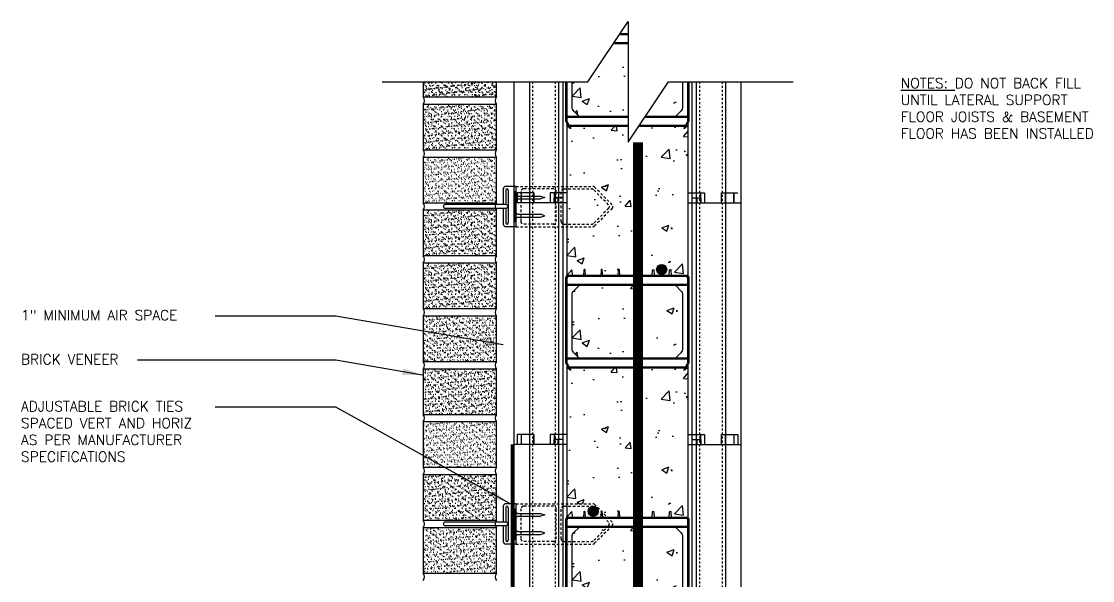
# Model space of a CAD drawing. Header units: inches. Extents: x -22.1 to 31, y -80.7 to -14.7.
# Drawn here: x -22.1 to 31, y -42.5 to -14.7 of the extents above; entities that cross this region are included whole.
import ezdxf

# ---------------------------------------------------------------- set-up
doc = ezdxf.new("R2010")
doc.units = ezdxf.units.IN
doc.header["$MEASUREMENT"] = 0
doc.linetypes.add('DASHED2', pattern=[0.375, 0.25, -0.125])
doc.linetypes.add('HIDDEN2', pattern=[0.1875, 0.125, -0.0625])
for name, color, linetype in [('LAYER 12', 12, 'Continuous'), ('LAYER 13', 13, 'Continuous'), ('LAYER 3', 3, 'Continuous'), ('LAYER 5', 5, 'Continuous'), ('LAYER 7', 7, 'Continuous'), ('LAYER 8', 8, 'Continuous')]:
    doc.layers.add(name, color=color, linetype=linetype)
doc.styles.add('NOTES', font='simplex.shx', dxfattribs={"height": 1})
doc.dimstyles.new('DIM-18$7', dxfattribs={"dimscale": 8, "dimtxt": 0.09375, "dimasz": 0.125, "dimexe": 0.1875, "dimexo": 0.0625, "dimgap": 0.0625, "dimtad": 0, "dimtih": 1, "dimtoh": 1, "dimdec": 4, "dimzin": 3, "dimdsep": 46, "dimlunit": 4, "dimtxsty": 'NOTES', "dimcen": 0.0625, "dimadec": 0, "dimazin": 0, "dimtfac": 1, "dimtdec": 4, "dimtofl": 0, "dimtmove": 0, "dimatfit": 3, "dimfxl": 1, "dimfrac": 2, "dimtolj": 1, "dimtzin": 0, "dimarcsym": 0})
pattern_1 = [(37.5, (0.03125, -1.125), (-0.0078742, 0.240853), [0, -0.19, 0, -0.2125, 0, -0.203125]), (7.5, (0.03125, -1.125), (0.221222, 0.3527683), [0, -0.1025, 0, -0.17125, 0, -0.065625]), (327.5, (-0.1225, -1.125), (0.3892677, 0.0007074), [0, -0.0625, 0, -0.225, 0, -0.29375]), (317.5, (-0.1225, -1.125), (0.3757658, 0.1097094), [0, -0.03125, 0, -0.1475, 0, -0.16875])]

# ---------------------------------------------------------------- blocks, each defined once
blk = doc.blocks.new('A$C17401F27')
at = {"layer": 'LAYER 8'}
for p, q in [((0, 0), (0, 0.422)), ((0.141, 0.281), (0, 0.422)), ((0, 0), (0.141, 0.141)), ((0.141, 0.281), (1.289, 0.281)), ((0.141, 0.141), (1.289, 0.141)), ((1.5, 0.211), (1.289, 0.281)), ((1.289, 0.141), (1.5, 0.211))]:
    blk.add_line(p, q, dxfattribs=at)
blk = doc.blocks.new('A$C2ABE6609')
at = {"layer": 'LAYER 8'}
for p, q in [((2.969, 1.875), (2.969, 1.094)), ((3.594, 2), (3.094, 2)), ((3.094, 1.812), (3.094, 1.094)), ((3.219, 1.812), (3.219, 0.187)), ((3.531, 1.75), (3.531, 0.25)), ((3.531, 1.75), (3.594, 1.75)), ((3.594, 2), (3.594, 0)), ((3.094, 1.094), (0.094, 1.094)), ((3.094, 0.906), (0.094, 0.906)), ((2.969, 0.906), (2.969, 0.125)), ((3.094, 0.906), (3.094, 0.187)), ((3.531, 0.25), (3.594, 0.25)), ((3.594, 0), (3.094, 0))]:
    blk.add_line(p, q, dxfattribs=at)
at = {"layer": 'LAYER 8', "linetype": 'HIDDEN2'}
for p, q in [((3.594, 2), (7.406, 2)), ((3.844, 1.75), (3.844, 0.25)), ((5.469, 1.875), (3.969, 1.875)), ((5.594, 0.25), (5.594, 1.75)), ((5.844, 0.25), (5.844, 1.75)), ((5.969, 1.875), (7.354, 1.875)), ((8.193, 1.088), (7.443, 1.838)), ((8.37, 1.088), (7.495, 1.963)), ((8.193, 0.912), (7.443, 0.162)), ((8.37, 0.912), (7.495, 0.037)), ((5.469, 0.125), (3.969, 0.125)), ((5.969, 0.125), (7.354, 0.125)), ((3.594, 0), (7.406, 0))]:
    blk.add_line(p, q, dxfattribs=at)
at = {"layer": 'LAYER 8'}
for centre, radius, start, end in [((3.094, 1.875), 0.125, 90, 180), ((3.156, 1.812), 0.0625, 0, 180), ((0.094, 1), 0.0938, 90, 270), ((3.094, 1), 0.0938, 270, 90), ((3.094, 0.125), 0.125, 180, 270), ((3.156, 0.187), 0.0625, 180, 0)]:
    blk.add_arc(centre, radius, start, end, dxfattribs=at)
at = {"layer": 'LAYER 8', "linetype": 'HIDDEN2'}
for centre, start, end in [((3.969, 1.75), 90, 180), ((5.469, 1.75), 0, 90), ((5.969, 1.75), 90, 180), ((7.354, 1.75), 45, 90), ((7.406, 1.875), 45, 90), ((8.104, 1), 315, 45), ((8.281, 1), 315, 45), ((3.969, 0.25), 180, 270), ((5.469, 0.25), 270, 0), ((5.969, 0.25), 180, 270), ((7.354, 0.25), 270, 315), ((7.406, 0.125), 270, 315)]:
    blk.add_arc(centre, 0.125, start, end, dxfattribs=at)
blk = doc.blocks.new('A$C0D8549CC')
at = {"layer": 'LAYER 12'}
for p, q in [((0.35, 12.5), (0.35, 12)), ((0.975, 12.5), (0.35, 12.5)), ((0.35, 12.5), (0.35, 12)), ((0.975, 12.5), (0.35, 12.5)), ((0.975, 12.5), (0.975, 12)), ((0.975, 12.5), (0.975, 12)), ((2, 12.5), (2, 12)), ((2.625, 12.5), (2, 12.5)), ((2, 12.5), (2, 12)), ((2.625, 12.5), (2, 12.5)), ((2.175, 12.25), (2.175, 12)), ((2.425, 12.25), (2.175, 12.25)), ((2.175, 12.25), (2.175, 12)), ((2.425, 12.25), (2.175, 12.25)), ((2.425, 12.25), (2.425, 0)), ((2.425, 12.25), (2.425, 12)), ((2.625, 12.5), (2.625, 12)), ((8.625, 12.5), (9.25, 12.5)), ((8.625, 12.5), (8.625, 12)), ((8.625, 12.5), (9.25, 12.5)), ((8.825, 12.25), (8.825, 0)), ((8.825, 12.25), (9.075, 12.25)), ((8.825, 12.25), (8.825, 12)), ((8.825, 12.25), (9.075, 12.25)), ((9.075, 12.25), (9.075, 12)), ((9.075, 12.25), (9.075, 12)), ((9.25, 12.5), (9.25, 12)), ((9.25, 12.5), (9.25, 12)), ((10.275, 12.5), (10.275, 12)), ((10.275, 12.5), (10.9, 12.5)), ((10.275, 12.5), (10.275, 12)), ((10.275, 12.5), (10.9, 12.5)), ((10.9, 12.5), (10.9, 12)), ((10.9, 12.5), (10.9, 12)), ((0.765, 12), (0.765, 0)), ((2.21, 12), (2.21, 0)), ((9.04, 12), (9.04, 0)), ((10.485, 12), (10.485, 0)), ((0.15, 0.5), (0.15, 0)), ((0.775, 0.5), (0.15, 0.5)), ((0.354, 0.5), (0.354, 0)), ((0.979, 0.5), (0.354, 0.5)), ((0.354, 0.5), (0.354, 0)), ((0.979, 0.5), (0.354, 0.5)), ((0.354, 0.5), (0.354, 0)), ((0.979, 0.5), (0.354, 0.5)), ((0.775, 0.5), (0.775, 0)), ((0.979, 0.5), (0.979, 0)), ((0.979, 0.5), (0.979, 0)), ((0.979, 0.5), (0.979, 0)), ((1.8, 0.5), (1.8, 0)), ((2.425, 0.5), (1.8, 0.5)), ((1.975, 0.25), (1.975, 0)), ((2.225, 0.25), (1.975, 0.25)), ((2.004, 0.5), (2.004, 0)), ((2.625, 0.5), (2.004, 0.5)), ((2.004, 0.5), (2.004, 0)), ((2.625, 0.5), (2.004, 0.5)), ((2.004, 0.5), (2.004, 0)), ((2.625, 0.5), (2.004, 0.5)), ((2.179, 0.25), (2.179, 0)), ((2.429, 0.25), (2.179, 0.25)), ((2.179, 0.25), (2.179, 0)), ((2.429, 0.25), (2.179, 0.25)), ((2.179, 0.25), (2.179, 0)), ((2.429, 0.25), (2.179, 0.25)), ((2.425, 0.5), (2.425, 0)), ((2.429, 0.25), (2.429, 0)), ((2.429, 0.25), (2.429, 0)), ((8.625, 0.5), (9.246, 0.5)), ((8.625, 0.5), (9.246, 0.5)), ((8.625, 0.5), (9.246, 0.5)), ((8.821, 0.25), (8.821, 0)), ((8.821, 0.25), (9.071, 0.25)), ((8.821, 0.25), (9.071, 0.25)), ((8.821, 0.25), (8.821, 0)), ((8.821, 0.25), (9.071, 0.25)), ((8.825, 0.5), (8.825, 0)), ((8.825, 0.5), (9.45, 0.5)), ((9.025, 0.25), (9.275, 0.25)), ((9.071, 0.25), (9.071, 0)), ((9.071, 0.25), (9.071, 0)), ((9.071, 0.25), (9.071, 0)), ((9.246, 0.5), (9.246, 0)), ((9.246, 0.5), (9.246, 0)), ((9.246, 0.5), (9.246, 0)), ((9.275, 0.25), (9.275, 0)), ((9.45, 0.5), (9.45, 0)), ((10.271, 0.5), (10.271, 0)), ((10.271, 0.5), (10.896, 0.5)), ((10.271, 0.5), (10.271, 0)), ((10.271, 0.5), (10.896, 0.5)), ((10.271, 0.5), (10.271, 0)), ((10.271, 0.5), (10.896, 0.5)), ((10.475, 0.5), (10.475, 0)), ((10.475, 0.5), (11.1, 0.5)), ((10.896, 0.5), (10.896, 0)), ((10.896, 0.5), (10.896, 0)), ((10.896, 0.5), (10.896, 0)), ((11.1, 0.5), (11.1, 0))]:
    blk.add_line(p, q, dxfattribs=at)
at = {"layer": 'LAYER 12', "linetype": 'DASHED2', "ltscale": 0.15}
for p, q in [((0.925, 12), (0.925, 0)), ((2.05, 12), (2.05, 0)), ((9.2, 12), (9.2, 0)), ((10.325, 12), (10.325, 0))]:
    blk.add_line(p, q, dxfattribs=at)
at = {"layer": 'LAYER 12'}
for points in [[(3.449, 8.388), (3.549, 8.388), (3.529, 8.661, 0.919485), (3.469, 8.661), (3.449, 8.388)], [(4.3, 8.388), (4.4, 8.388), (4.379, 8.661, 0.919485), (4.32, 8.661), (4.299, 8.388)], [(5.15, 8.388), (5.25, 8.388), (5.23, 8.661, 0.919485), (5.17, 8.661), (5.15, 8.388)], [(6.1, 8.388), (6, 8.388), (6.02, 8.661, -0.919485), (6.08, 8.661), (6.1, 8.388)], [(6.95, 8.388), (6.85, 8.388), (6.871, 8.661, -0.919485), (6.93, 8.661), (6.951, 8.388)], [(7.801, 8.388), (7.701, 8.388), (7.721, 8.661, -0.919485), (7.781, 8.661), (7.801, 8.388)], [(2.675, 8.388, 0.414214), (2.575, 8.288), (2.575, 4.065, 0.13052), (2.588, 4.015), (2.775, 3.688), (2.825, 3.688), (2.638, 4.015, -0.13052), (2.625, 4.065), (2.625, 8.238, -0.414214), (2.725, 8.338), (3.025, 8.338), (5.625, 8.338), (8.225, 8.338), (8.525, 8.338, -0.414214), (8.625, 8.238), (8.625, 4.065, -0.13052), (8.612, 4.015), (8.425, 3.688), (8.475, 3.688), (8.662, 4.015, 0.13052), (8.675, 4.065), (8.675, 8.288, 0.414214), (8.575, 8.388)], [(3.225, 7.888), (2.973, 7.636, 0.198912), (2.885, 7.424), (2.885, 4.763, 0.198912), (2.973, 4.55), (3.235, 4.288)], [(8.015, 4.288), (8.277, 4.55, 0.198912), (8.365, 4.763), (8.365, 7.424, 0.198912), (8.277, 7.636), (8.025, 7.888)]]:
    blk.add_lwpolyline(points, format="xyb", dxfattribs=at)
for points in [[(2.625, 8.388), (2.675, 8.388), (3.025, 8.388), (5.625, 8.388), (8.225, 8.388), (8.575, 8.388), (8.625, 8.388)], [(2.625, 7.938), (3.025, 7.938), (5.625, 7.938), (8.225, 7.938), (8.625, 7.938)], [(2.625, 7.888), (3.025, 7.888), (5.625, 7.888), (8.225, 7.888), (8.625, 7.888)], [(2.625, 4.288), (3.025, 4.288), (5.625, 4.288), (8.225, 4.288), (8.625, 4.288)], [(2.625, 4.238), (3.025, 4.238), (5.625, 4.238), (8.225, 4.238), (8.625, 4.238)], [(2.718, 3.788), (2.625, 3.788)], [(2.739, 3.838), (3.025, 3.838), (5.625, 3.838), (8.225, 3.838), (8.511, 3.838)], [(2.768, 3.788), (3.025, 3.788), (5.625, 3.788), (8.225, 3.788), (8.482, 3.788)], [(8.625, 3.788), (8.532, 3.788)]]:
    blk.add_lwpolyline(points, dxfattribs=at)
at = {"layer": 'LAYER 3'}
for p, q in [((0, 12), (0, 0)), ((2.625, 12), (0, 12)), ((2.625, 12), (2.625, 0)), ((8.625, 12), (8.625, 0)), ((8.625, 12), (11.25, 12)), ((11.25, 12), (11.25, 0)), ((2.625, 0), (0, 0)), ((8.625, 0), (11.25, 0))]:
    blk.add_line(p, q, dxfattribs=at)

msp = doc.modelspace()

# ---------------------------------------------------------------- hatches: boundary and pattern name
at = {"layer": 'LAYER 12'}
h = msp.add_hatch(dxfattribs=at)
h.set_pattern_fill('AR-SAND', color=256, scale=0.125, style=0)
h.set_pattern_definition([(37.5, (0.03125, 9.375), (-0.0078742, 0.240853), [0, -0.19, 0, -0.2125, 0, -0.203125]), (7.5, (0.03125, 9.375), (0.221222, 0.3527683), [0, -0.1025, 0, -0.17125, 0, -0.065625]), (327.5, (-0.1225, 9.375), (0.3892677, 0.0007074), [0, -0.0625, 0, -0.225, 0, -0.29375]), (317.5, (-0.1225, 9.375), (0.375766, 0.1097094), [0, -0.03125, 0, -0.1475, 0, -0.16875])])
h.paths.add_polyline_path([(-2.156, -17.705), (-2.156, -18.455), (1.469, -18.455), (1.469, -17.705)])
h = msp.add_hatch(dxfattribs=at)
h.set_pattern_fill('AR-SAND', color=256, scale=0.125, style=0)
h.set_pattern_definition([(37.5, (0.03125, 6.75), (-0.0078742, 0.240853), [0, -0.19, 0, -0.2125, 0, -0.203125]), (7.5, (0.03125, 6.75), (0.221222, 0.3527683), [0, -0.1025, 0, -0.17125, 0, -0.065625]), (327.5, (-0.1225, 6.75), (0.3892677, 0.0007074), [0, -0.0625, 0, -0.225, 0, -0.29375]), (317.5, (-0.1225, 6.75), (0.375766, 0.1097094), [0, -0.03125, 0, -0.1475, 0, -0.16875])])
h.paths.add_polyline_path([(-2.156, -18.83), (-2.156, -21.08), (1.469, -21.08), (1.469, -18.83)])
h = msp.add_hatch(dxfattribs=at)
h.set_pattern_fill('AR-SAND', color=256, scale=0.125, style=0)
h.set_pattern_definition([(37.5, (0.03125, 4.125), (-0.0078742, 0.240853), [0, -0.19, 0, -0.2125, 0, -0.203125]), (7.5, (0.03125, 4.125), (0.221222, 0.3527683), [0, -0.1025, 0, -0.17125, 0, -0.065625]), (327.5, (-0.1225, 4.125), (0.3892677, 0.0007074), [0, -0.0625, 0, -0.225, 0, -0.29375]), (317.5, (-0.1225, 4.125), (0.375766, 0.1097094), [0, -0.03125, 0, -0.1475, 0, -0.16875])])
h.paths.add_polyline_path([(-2.156, -21.455), (-2.156, -23.705), (1.469, -23.705), (1.469, -21.455)])
h = msp.add_hatch(dxfattribs=at)
h.set_pattern_fill('AR-SAND', color=256, scale=0.125, style=0)
h.set_pattern_definition([(37.5, (0.03125, 1.5), (-0.0078742, 0.240853), [0, -0.19, 0, -0.2125, 0, -0.203125]), (7.5, (0.03125, 1.5), (0.221222, 0.3527683), [0, -0.1025, 0, -0.17125, 0, -0.065625]), (327.5, (-0.1225, 1.5), (0.3892677, 0.0007074), [0, -0.0625, 0, -0.225, 0, -0.29375]), (317.5, (-0.1225, 1.5), (0.375766, 0.1097094), [0, -0.03125, 0, -0.1475, 0, -0.16875])])
h.paths.add_polyline_path([(-2.156, -24.08), (-2.156, -26.33), (1.469, -26.33), (1.469, -24.08)])
h = msp.add_hatch(dxfattribs=at)
h.set_pattern_fill('AR-SAND', color=256, scale=0.125, style=0)
h.set_pattern_definition(pattern_1)
h.paths.add_polyline_path([(-2.156, -26.705), (-2.156, -28.955), (1.469, -28.955), (1.469, -26.705)])
h = msp.add_hatch(dxfattribs=at)
h.set_pattern_fill('AR-SAND', color=256, scale=0.125, style=0)
h.set_pattern_definition(pattern_1)
h.paths.add_polyline_path([(-2.156, -29.33), (-2.156, -31.58), (1.469, -31.58), (1.469, -29.33)])
h = msp.add_hatch(dxfattribs=at)
h.set_pattern_fill('AR-SAND', color=256, scale=0.125, style=0)
h.set_pattern_definition(pattern_1)
h.paths.add_polyline_path([(1.469, -34.205), (1.469, -31.955), (-2.156, -31.955), (-2.156, -34.205)])
h = msp.add_hatch(dxfattribs=at)
h.set_pattern_fill('AR-SAND', color=256, scale=0.125, style=0)
h.set_pattern_definition(pattern_1)
h.paths.add_polyline_path([(1.469, -36.83), (1.469, -34.58), (-2.156, -34.58), (-2.156, -36.83)])
h = msp.add_hatch(dxfattribs=at)
h.set_pattern_fill('AR-SAND', color=256, scale=0.125, style=0)
h.set_pattern_definition(pattern_1)
h.paths.add_polyline_path([(-2.156, -37.205), (-2.156, -39.455), (1.469, -39.455), (1.469, -37.205)])
h = msp.add_hatch(dxfattribs=at)
h.set_pattern_fill('AR-SAND', color=256, scale=0.125, style=0)
h.set_pattern_definition(pattern_1)
h.paths.add_polyline_path([(-2.156, -39.83), (-2.156, -42.08), (1.469, -42.08), (1.469, -39.83)])
at = {"layer": 'LAYER 13'}
h = msp.add_hatch(dxfattribs=at)
h.set_pattern_fill('AR-CONC,_O', color=256, scale=0.5)
h.set_pattern_definition([(50, (5.2288, -19.417), (3.5863, -0.3138), [0.375, -4.125]), (355, (5.2288, -19.417), (-0.6938, 3.761), [0.3, -3.3]), (100.45, (5.5276, -19.443), (2.8925, 3.4472), [0.3187, -3.5057]), (46.184, (5.2288, -18.417), (5.3362, -0.8276), [0.5625, -6.1875]), (96.64, (5.6734, -18.486), (4.6733, 4.8706), [0.478, -5.2586]), (351.18, (5.229, -18.417), (4.6733, 4.8706), [0.45, -4.95]), (21, (5.7288, -18.667), (2.9845, -2.0131), [0.375, -4.125]), (326, (5.7288, -18.667), (1.2166, 3.6258), [0.3, -3.3]), (71.45, (5.9775, -18.8346), (4.2011, 1.6127), [0.3187, -3.5057]), (37.5, (5.2288, -19.4169), (0.0608, 1.66447), [0, -3.26, 0, -3.35, 0, -3.3125]), (7.5, (5.2288, -19.4169), (1.31535, 1.97206), [0, -1.91, 0, -3.185, 0, -1.2625]), (327.5, (4.1138, -19.4169), (2.66911, -0.11277), [0, -1.25, 0, -3.9, 0, -5.175]), (317.5, (3.6138, -19.417), (2.9159, 0.5005), [0, -1.625, 0, -2.59, 0, -3.675])])
h.paths.add_polyline_path([(8, -15.817), (7.969, -15.817), (7.259, -15.817), (6, -17.705), (5.229, -17.705), (5.229, -18.943, 0.198912), (5.317, -19.155), (5.579, -19.417), (8, -19.417)])
h.paths.add_polyline_path([(10.709, -18.943), (10.709, -17.705), (10, -17.705), (8.859, -19.417), (10.359, -19.417), (10.621, -19.155, 0.198912)])
h = msp.add_hatch(dxfattribs=at)
h.set_pattern_fill('AR-CONC,_O', color=256, scale=0.5)
h.set_pattern_definition([(50, (4.9688, -27.317), (3.5863, -0.3138), [0.375, -4.125]), (355, (4.9688, -27.317), (-0.6938, 3.761), [0.3, -3.3]), (100.45, (5.2676, -27.343), (2.8925, 3.4472), [0.3187, -3.5057]), (46.184, (4.9688, -26.317), (5.3362, -0.8276), [0.5625, -6.1875]), (96.636, (5.4134, -26.386), (4.6733, 4.8706), [0.478, -5.2586]), (351.184, (4.969, -26.317), (4.6733, 4.8706), [0.45, -4.95]), (21, (5.4688, -26.567), (2.9845, -2.0131), [0.375, -4.125]), (326, (5.4688, -26.567), (1.2166, 3.6258), [0.3, -3.3]), (71.45, (5.7175, -26.7346), (4.2011, 1.6127), [0.3187, -3.5057]), (37.5, (4.9688, -27.3169), (0.0608, 1.66447), [0, -3.26, 0, -3.35, 0, -3.3125]), (7.5, (4.9688, -27.3169), (1.31535, 1.97206), [0, -1.91, 0, -3.185, 0, -1.2625]), (327.5, (3.8538, -27.3169), (2.66911, -0.11277), [0, -1.25, 0, -3.9, 0, -5.175]), (317.5, (3.3538, -27.317), (2.91593, 0.5005), [0, -1.625, 0, -2.59, 0, -3.675])])
h.paths.add_polyline_path([(10.969, -23.705), (10.969, -19.917), (10.876, -19.917), (10.819, -20.017), (10.769, -20.017), (10.826, -19.917), (10.569, -19.917), (8.526, -19.917), (8, -20.705), (8, -19.917), (7.969, -19.917), (5.369, -19.917), (5.112, -19.917), (5.169, -20.017), (5.119, -20.017), (5.062, -19.917), (4.969, -19.917), (4.969, -22.893), (6.25, -22.893, -0.198912), (6.338, -22.929), (7.213, -23.804, -0.414214), (7.213, -23.981), (6.338, -24.856, -0.198912), (6.25, -24.893), (4.969, -24.893), (4.969, -27.317), (5.019, -27.317), (5.369, -27.317), (5.793, -27.317), (5.813, -27.045, -0.928361), (5.873, -27.044), (5.893, -27.317), (6.643, -27.317), (6.663, -27.045, -0.928361), (6.723, -27.044), (6.743, -27.317), (7.493, -27.317), (7.514, -27.045, -0.928361), (7.574, -27.044), (7.594, -27.317), (7.969, -27.317), (8.344, -27.317), (8.364, -27.045, -0.928215), (8.424, -27.044), (8.444, -27.317), (9.194, -27.317), (9.214, -27.045, -0.928215), (9.274, -27.044), (9.295, -27.317), (10.044, -27.317), (10.065, -27.045, -0.928215), (10.124, -27.044), (10.145, -27.317), (10.569, -27.317), (10.919, -27.317), (10.969, -27.317)])
h.paths.add_polyline_path([(6.518, -27.017, -1), (6.018, -27.017, -1)], flags=16)
h.paths.add_polyline_path([(7.037, -23.981, 0.414214), (7.037, -23.804), (6.287, -23.054, 0.198912), (6.198, -23.018), (4.969, -23.018), (4.969, -23.705), (4.969, -24.768), (6.198, -24.768, 0.198912), (6.287, -24.731)])
h = msp.add_hatch(dxfattribs=at)
h.set_pattern_fill('AR-CONC,_O', color=256, scale=0.5)
h.set_pattern_definition([(50, (5.2288, -31.417), (3.5863, -0.3138), [0.375, -4.125]), (355, (5.2288, -31.417), (-0.6938, 3.761), [0.3, -3.3]), (100.45, (5.5276, -31.443), (2.8925, 3.4472), [0.3187, -3.5057]), (46.184, (5.2288, -30.417), (5.3362, -0.8276), [0.5625, -6.1875]), (96.64, (5.6734, -30.486), (4.6733, 4.8706), [0.478, -5.2586]), (351.18, (5.229, -30.417), (4.6733, 4.8706), [0.45, -4.95]), (21, (5.7288, -30.667), (2.9845, -2.0131), [0.375, -4.125]), (326, (5.7288, -30.667), (1.2166, 3.6258), [0.3, -3.3]), (71.45, (5.9775, -30.8346), (4.2011, 1.6127), [0.3187, -3.5057]), (37.5, (5.2288, -31.4169), (0.0608, 1.66447), [0, -3.26, 0, -3.35, 0, -3.3125]), (7.5, (5.2288, -31.4169), (1.31535, 1.97206), [0, -1.91, 0, -3.185, 0, -1.2625]), (327.5, (4.1138, -31.4169), (2.66911, -0.11277), [0, -1.25, 0, -3.9, 0, -5.175]), (317.5, (3.6138, -31.417), (2.9159, 0.5005), [0, -1.625, 0, -2.59, 0, -3.675])])
h.paths.add_polyline_path([(8.498, -27.817), (7.969, -27.817), (5.569, -27.817), (5.317, -28.069, 0.198912), (5.229, -28.281), (5.229, -30.943, 0.198912), (5.317, -31.155), (5.579, -31.417), (7.969, -31.417), (8.498, -31.417)])
h.paths.add_polyline_path([(10.709, -28.281, 0.198912), (10.621, -28.069), (10.369, -27.817), (8.498, -27.817), (8.498, -31.417), (10.359, -31.417), (10.621, -31.155, 0.198912), (10.709, -30.943)])
h = msp.add_hatch(dxfattribs=at)
h.set_pattern_fill('AR-CONC,_O', color=256, scale=0.5)
h.set_pattern_definition([(50, (4.9688, -39.317), (3.5863, -0.3138), [0.375, -4.125]), (355, (4.9688, -39.317), (-0.6938, 3.761), [0.3, -3.3]), (100.45, (5.2676, -39.343), (2.8925, 3.4472), [0.3187, -3.5057]), (46.184, (4.9688, -38.317), (5.3362, -0.8276), [0.5625, -6.1875]), (96.636, (5.4134, -38.386), (4.6733, 4.8706), [0.478, -5.2586]), (351.184, (4.969, -38.317), (4.6733, 4.8706), [0.45, -4.95]), (21, (5.4688, -38.567), (2.9845, -2.0131), [0.375, -4.125]), (326, (5.4688, -38.567), (1.2166, 3.6258), [0.3, -3.3]), (71.45, (5.7175, -38.7346), (4.2011, 1.6127), [0.3187, -3.5057]), (37.5, (4.9688, -39.3169), (0.0608, 1.66447), [0, -3.26, 0, -3.35, 0, -3.3125]), (7.5, (4.9688, -39.3169), (1.31535, 1.97206), [0, -1.91, 0, -3.185, 0, -1.2625]), (327.5, (3.8538, -39.3169), (2.66911, -0.11277), [0, -1.25, 0, -3.9, 0, -5.175]), (317.5, (3.3538, -39.317), (2.91593, 0.5005), [0, -1.625, 0, -2.59, 0, -3.675])])
h.paths.add_polyline_path([(8.498, -31.917), (7.969, -31.917), (5.369, -31.917), (5.112, -31.917), (5.169, -32.017), (5.119, -32.017), (5.062, -31.917), (4.969, -31.917), (4.969, -35.705), (4.969, -38.643), (6.25, -38.643, -0.198912), (6.338, -38.679), (6.679, -39.02, -0.53835), (6.723, -39.044), (6.725, -39.066), (6.976, -39.317), (7.493, -39.317), (7.514, -39.045, -0.928361), (7.574, -39.044), (7.594, -39.317), (7.969, -39.317), (8.344, -39.317), (8.364, -39.045, -0.928215), (8.424, -39.044), (8.444, -39.317), (8.498, -39.317)])
h.paths.add_polyline_path([(10.969, -35.705), (10.969, -31.917), (10.876, -31.917), (10.819, -32.017), (10.769, -32.017), (10.826, -31.917), (10.569, -31.917), (8.498, -31.917), (8.498, -39.317), (9.194, -39.317), (9.214, -39.045, -0.928215), (9.274, -39.044), (9.295, -39.317), (10.044, -39.317), (10.065, -39.045, -0.928215), (10.124, -39.044), (10.145, -39.317), (10.569, -39.317), (10.919, -39.317), (10.969, -39.317)])
h.paths.add_polyline_path([(9.919, -39.017, -1), (9.419, -39.017, -1)], flags=16)
h.paths.add_polyline_path([(6.654, -39.171), (6.287, -38.804, 0.198912), (6.198, -38.768), (4.969, -38.768), (4.969, -39.317), (5.019, -39.317), (5.369, -39.317), (5.793, -39.317), (5.813, -39.045, -0.928361), (5.873, -39.044), (5.893, -39.317), (6.643, -39.317)], flags=17)
h = msp.add_hatch(dxfattribs=at)
h.set_pattern_fill('AR-CONC,_O', color=256, scale=0.5)
h.set_pattern_definition([(50, (5.2288, -43.417), (3.5863, -0.3138), [0.375, -4.125]), (355, (5.2288, -43.417), (-0.6938, 3.761), [0.3, -3.3]), (100.45, (5.5276, -43.443), (2.8925, 3.4472), [0.3187, -3.5057]), (46.184, (5.2288, -42.417), (5.3362, -0.8276), [0.5625, -6.1875]), (96.64, (5.6734, -42.486), (4.6733, 4.8706), [0.478, -5.2586]), (351.18, (5.229, -42.417), (4.6733, 4.8706), [0.45, -4.95]), (21, (5.7288, -42.667), (2.9845, -2.0131), [0.375, -4.125]), (326, (5.7288, -42.667), (1.2166, 3.6258), [0.3, -3.3]), (71.45, (5.9775, -42.8346), (4.2011, 1.6127), [0.3187, -3.5057]), (37.5, (5.2288, -43.4169), (0.0608, 1.66447), [0, -3.26, 0, -3.35, 0, -3.3125]), (7.5, (5.2288, -43.4169), (1.31535, 1.97206), [0, -1.91, 0, -3.185, 0, -1.2625]), (327.5, (4.1138, -43.4169), (2.66911, -0.11277), [0, -1.25, 0, -3.9, 0, -5.175]), (317.5, (3.6138, -43.417), (2.9159, 0.5005), [0, -1.625, 0, -2.59, 0, -3.675])])
h.paths.add_polyline_path([(6.951, -39.817), (5.569, -39.817), (5.317, -40.069, 0.198912), (5.229, -40.281), (5.229, -40.518), (6.198, -40.518, 0.198912), (6.287, -40.481)], flags=17)
h.paths.add_polyline_path([(8.498, -39.817), (7.969, -39.817), (7.128, -39.817), (6.338, -40.606, -0.198912), (6.25, -40.643), (5.229, -40.643), (5.229, -42.943, 0.198912), (5.317, -43.155), (5.579, -43.417), (7.969, -43.417), (8.498, -43.417)])
h.paths.add_polyline_path([(10.709, -40.281, 0.198912), (10.621, -40.069), (10.369, -39.817), (8.498, -39.817), (8.498, -43.417), (10.359, -43.417), (10.621, -43.155, 0.198912), (10.709, -42.943)])
at = {"layer": 'LAYER 8'}
for points in [[(9.419, -27.017, -1), (9.919, -27.017, -1)], [(6.018, -39.017, -1), (6.518, -39.017, -1)]]:
    msp.add_hatch(color=256, dxfattribs=at).paths.add_polyline_path(points)

# ---------------------------------------------------------------- linework, layer by layer
at = {"layer": 'LAYER 12'}
for p, q in [((3.109, -17.705), (3.109, -23.705)), ((4.554, -17.705), (4.554, -23.705)), ((4.769, -17.705), (4.769, -23.705)), ((11.169, -17.705), (11.169, -23.705)), ((11.384, -17.705), (11.384, -23.705)), ((12.829, -17.705), (12.829, -23.705)), ((2.494, -23.205), (2.494, -23.705)), ((3.119, -23.205), (2.494, -23.205)), ((2.698, -23.205), (2.698, -23.705)), ((3.323, -23.205), (2.698, -23.205)), ((2.698, -23.205), (2.698, -23.705)), ((3.323, -23.205), (2.698, -23.205)), ((2.698, -23.205), (2.698, -23.705)), ((3.323, -23.205), (2.698, -23.205)), ((3.119, -23.205), (3.119, -23.705)), ((3.323, -23.205), (3.323, -23.705)), ((3.323, -23.205), (3.323, -23.705)), ((3.323, -23.205), (3.323, -23.705)), ((4.144, -23.205), (4.144, -23.705)), ((4.769, -23.205), (4.144, -23.205)), ((4.348, -23.205), (4.348, -23.705)), ((4.969, -23.205), (4.348, -23.205)), ((4.348, -23.205), (4.348, -23.705)), ((4.969, -23.205), (4.348, -23.205)), ((4.348, -23.205), (4.348, -23.705)), ((4.969, -23.205), (4.348, -23.205)), ((4.769, -23.205), (4.769, -23.705)), ((10.969, -23.205), (11.589, -23.205)), ((10.969, -23.205), (11.589, -23.205)), ((10.969, -23.205), (11.589, -23.205)), ((11.169, -23.205), (11.169, -23.705)), ((11.169, -23.205), (11.794, -23.205)), ((11.589, -23.205), (11.589, -23.705)), ((11.589, -23.205), (11.589, -23.705)), ((11.589, -23.205), (11.589, -23.705)), ((11.794, -23.205), (11.794, -23.705)), ((12.614, -23.205), (12.614, -23.705)), ((12.614, -23.205), (13.239, -23.205)), ((12.614, -23.205), (12.614, -23.705)), ((12.614, -23.205), (13.239, -23.205)), ((12.614, -23.205), (12.614, -23.705)), ((12.614, -23.205), (13.239, -23.205)), ((12.819, -23.205), (12.819, -23.705)), ((12.819, -23.205), (13.444, -23.205)), ((13.239, -23.205), (13.239, -23.705)), ((13.239, -23.205), (13.239, -23.705)), ((13.239, -23.205), (13.239, -23.705)), ((4.319, -23.455), (4.319, -23.705)), ((4.569, -23.455), (4.319, -23.455)), ((4.523, -23.455), (4.523, -23.705)), ((4.773, -23.455), (4.523, -23.455)), ((4.523, -23.455), (4.523, -23.705)), ((4.773, -23.455), (4.523, -23.455)), ((4.523, -23.455), (4.523, -23.705)), ((4.773, -23.455), (4.523, -23.455)), ((4.773, -23.455), (4.773, -23.705)), ((4.773, -23.455), (4.773, -23.705)), ((11.164, -23.455), (11.164, -23.705)), ((11.164, -23.455), (11.414, -23.455)), ((11.164, -23.455), (11.414, -23.455)), ((11.164, -23.455), (11.164, -23.705)), ((11.164, -23.455), (11.414, -23.455)), ((11.369, -23.455), (11.619, -23.455)), ((11.414, -23.455), (11.414, -23.705)), ((11.414, -23.455), (11.414, -23.705)), ((11.414, -23.455), (11.414, -23.705)), ((11.619, -23.455), (11.619, -23.705))]:
    msp.add_line(p, q, dxfattribs=at)
at = {"layer": 'LAYER 12', "linetype": 'DASHED2', "ltscale": 0.15}
for p, q in [((3.269, -17.705), (3.269, -23.705)), ((4.394, -17.705), (4.394, -23.705)), ((11.544, -17.705), (11.544, -23.705)), ((12.669, -17.705), (12.669, -23.705))]:
    msp.add_line(p, q, dxfattribs=at)
at = {"layer": 'LAYER 12'}
for points in [[(8, -15.367), (7.969, -15.367), (7.559, -15.367)], [(7.592, -15.317), (7.594, -15.317), (7.594, -15.315)], [(8, -15.317), (7.969, -15.317), (7.592, -15.317)], [(8, -15.817), (7.969, -15.817), (7.259, -15.817)], [(8, -15.767), (7.969, -15.767), (7.292, -15.767)], [(8, -19.417), (7.969, -19.417), (5.369, -19.417), (4.969, -19.417)], [(8, -19.467), (7.969, -19.467), (5.369, -19.467), (4.969, -19.467)], [(10.969, -19.467), (10.569, -19.467), (8.826, -19.467)], [(10.969, -19.417), (10.569, -19.417), (8.859, -19.417)], [(4.969, -19.917), (5.062, -19.917)], [(8, -19.867), (7.969, -19.867), (5.369, -19.867), (5.083, -19.867)], [(8, -19.917), (7.969, -19.917), (5.369, -19.917), (5.112, -19.917)], [(10.826, -19.917), (10.569, -19.917), (8.526, -19.917)], [(10.854, -19.867), (10.569, -19.867), (8.559, -19.867)], [(10.876, -19.917), (10.969, -19.917)]]:
    msp.add_lwpolyline(points, dxfattribs=at)
for points in [[(4.969, -17.705), (4.969, -19.64, 0.13052), (4.982, -19.69), (5.169, -20.017), (5.119, -20.017), (4.932, -19.69, -0.13052), (4.919, -19.64), (4.919, -17.705)], [(5.579, -19.417), (5.317, -19.155, -0.198912), (5.229, -18.943), (5.229, -17.705)], [(10.709, -17.705), (10.709, -18.943, -0.198912), (10.621, -19.155), (10.359, -19.417)], [(11.019, -17.705), (11.019, -19.64, -0.13052), (11.006, -19.69), (10.819, -20.017), (10.769, -20.017), (10.956, -19.69, 0.13052), (10.969, -19.64), (10.969, -17.705)]]:
    msp.add_lwpolyline(points, format="xyb", dxfattribs=at)
at = {"layer": 'LAYER 3'}
for p, q in [((2.344, -17.705), (2.344, -23.705)), ((4.969, -17.705), (4.969, -23.705)), ((10.969, -17.705), (10.969, -23.705)), ((13.594, -17.705), (13.594, -23.705)), ((4.969, -23.705), (2.344, -23.705)), ((10.969, -23.705), (13.594, -23.705))]:
    msp.add_line(p, q, dxfattribs=at)
at = {"layer": 'LAYER 3', "flags": 128}
for points in [[(-4.187, -17.705), (6, -17.705), (8, -14.705), (8, -20.705), (10, -17.705), (16.187, -17.705)], [(-2.15, -47.705), (2.344, -47.705), (2.344, -35.705)]]:
    msp.add_lwpolyline(points, dxfattribs=at)
at = {"layer": 'LAYER 5', "flags": 128}
for points in [[(-2.156, -17.705), (-2.156, -18.455), (1.469, -18.455), (1.469, -17.705)], [(2.219, -59.58), (2.219, -57.738), (-2.281, -49.738), (-2.281, -47.58), (2.219, -47.58), (2.219, -35.705)]]:
    msp.add_lwpolyline(points, dxfattribs=at)
for points in [[(1.469, -18.83), (-2.156, -18.83), (-2.156, -21.08), (1.469, -21.08)], [(1.469, -21.455), (-2.156, -21.455), (-2.156, -23.705), (1.469, -23.705)], [(1.469, -24.08), (-2.156, -24.08), (-2.156, -26.33), (1.469, -26.33)], [(1.469, -26.705), (-2.156, -26.705), (-2.156, -28.955), (1.469, -28.955)], [(1.469, -29.33), (-2.156, -29.33), (-2.156, -31.58), (1.469, -31.58)], [(1.469, -31.955), (-2.156, -31.955), (-2.156, -34.205), (1.469, -34.205)], [(1.469, -34.58), (-2.156, -34.58), (-2.156, -36.83), (1.469, -36.83)], [(1.469, -37.205), (-2.156, -37.205), (-2.156, -39.455), (1.469, -39.455)], [(1.469, -39.83), (-2.156, -39.83), (-2.156, -42.08), (1.469, -42.08)]]:
    msp.add_lwpolyline(points, close=True, dxfattribs=at)
at = {"layer": 'LAYER 5', "const_width": 0.5, "flags": 128}
msp.add_lwpolyline([(8.498, -20.705), (8.498, -61.705)], dxfattribs=at)
at = {"layer": 'LAYER 8', "flags": 128}
msp.add_lwpolyline([(2.281, -77.705), (2.281, -57.722), (-2.219, -49.722), (-2.219, -47.643), (2.281, -47.643), (2.281, -35.705)], dxfattribs=at)
at = {"layer": 'LAYER 8'}
for centre in [(9.669, -27.017), (6.268, -39.017)]:
    msp.add_circle(centre, 0.25, dxfattribs=at)
for centre, start, end in [((-2.406, -18.643), 323.1301, 36.8699), ((1.719, -18.643), 143.1301, 216.8699), ((-2.406, -21.268), 323.1301, 36.8699), ((1.719, -21.268), 143.1301, 216.8699), ((-2.406, -23.893), 323.1301, 36.8699), ((1.719, -23.893), 143.1301, 216.8699), ((-2.406, -26.518), 323.1301, 36.8699), ((1.719, -26.518), 143.1301, 216.8699), ((-2.406, -29.143), 323.1301, 36.8699), ((1.719, -29.143), 143.1301, 216.8699), ((-2.406, -31.768), 323.1301, 36.8699), ((1.719, -31.768), 143.1301, 216.8699), ((-2.406, -34.393), 323.1301, 36.8699), ((1.719, -34.393), 143.1301, 216.8699), ((-2.406, -37.018), 323.1301, 36.8699), ((1.719, -37.018), 143.1301, 216.8699), ((-2.406, -39.643), 323.1301, 36.8699), ((1.719, -39.643), 143.1301, 216.8699), ((-2.406, -42.268), 323.1301, 36.8699), ((1.719, -42.268), 143.1301, 216.8699)]:
    msp.add_arc(centre, 0.312, start, end, dxfattribs=at)

# ---------------------------------------------------------------- block references
at = {"layer": 'LAYER 3', "xscale": -1}
for p in [(13.594, -35.705), (13.594, -47.705)]:
    msp.add_blockref('A$C0D8549CC', p, dxfattribs=at)
at = {"layer": 'LAYER 8'}
for name, p in [('A$C2ABE6609', (-1.156, -24.893)), ('A$C17401F27', (2.375, -24.557)), ('A$C2ABE6609', (-1.156, -40.643)), ('A$C17401F27', (2.375, -40.307))]:
    msp.add_blockref(name, p, dxfattribs=at)
at = {"layer": 'LAYER 8', "xscale": -1, "rotation": 180}
for p in [(2.375, -23.229), (2.375, -38.979)]:
    msp.add_blockref('A$C17401F27', p, dxfattribs=at)

# ---------------------------------------------------------------- texts
at = {"layer": 'LAYER 7', "char_height": 0.5, "attachment_point": 1, "style": 'NOTES'}
for s, insert in [('\\A1;{\\LNOTES:} DO NOT BACK FILL\\PUNTIL LATERAL SUPPORT\\PFLOOR JOISTS & BASEMENT\\PFLOOR HAS BEEN INSTALLED', (21.527, -17.518)), ('\\A1;1" MINIMUM AIR SPACE', (-22.109, -29.034)), ('\\A1;BRICK VENEER', (-22.109, -31.226)), ('\\A1;ADJUSTABLE BRICK TIES\\PSPACED VERT AND HORIZ\\PAS PER MANUFACTURER\\PSPECIFICATIONS', (-22.109, -33.556))]:
    msp.add_mtext_dynamic_manual_height_columns(s, width=21.46361, gutter_width=5, heights=[0], dxfattribs=dict(at, insert=insert))

# ---------------------------------------------------------------- leaders
at = {"layer": 'LAYER 8'}
for points in [[(1.813, -30.756), (-6.498, -29.327), (-12.477, -29.327)], [(-2.187, -32.26), (-6.498, -31.519), (-16.324, -31.519)], [(2.101, -38.615), (-6.498, -33.849), (-12.477, -33.849)]]:
    msp.add_leader(points, dimstyle='DIM-18$7', dxfattribs=at)

doc.saveas('drawing.dxf')
